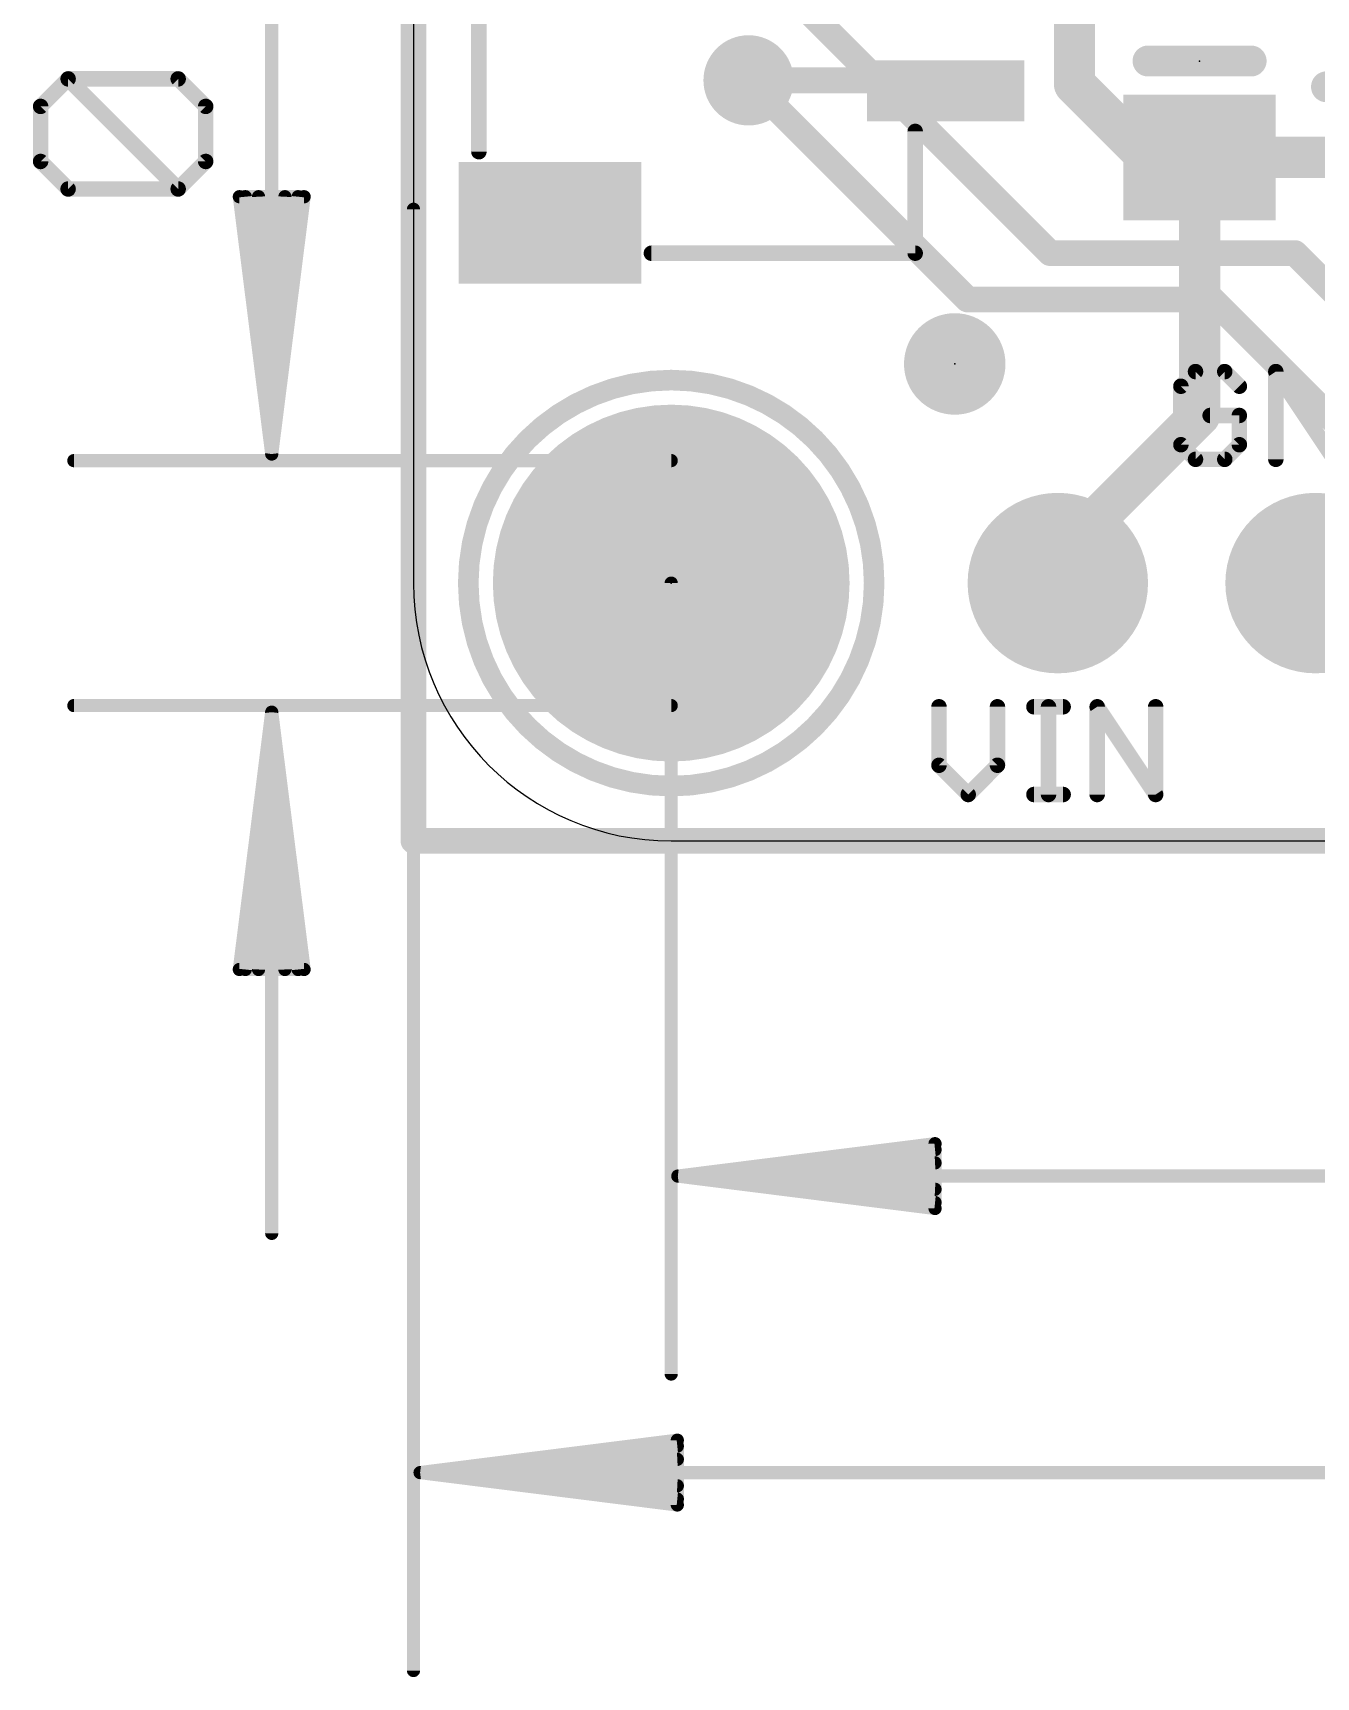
# Model space of a CAD drawing. Extents: x -3.8 to 34.1, y -8.2 to 17.9.
# Drawn here: x -3.75 to 8.9, y -8.24 to 7.96 of the extents above; entities that cross this region are included whole.
import ezdxf

# ---------------------------------------------------------------- set-up
doc = ezdxf.new("R2010")
doc.units = 0
for name, color, linetype in [('1', 12, 'CONTINUOUS'), ('16', 132, 'CONTINUOUS'), ('17', 110, 'CONTINUOUS'), ('18', 110, 'CONTINUOUS'), ('20', 53, 'CONTINUOUS'), ('21', 53, 'CONTINUOUS'), ('23', 53, 'CONTINUOUS'), ('47', 253, 'CONTINUOUS')]:
    doc.layers.add(name, color=color, linetype=linetype)

# ---------------------------------------------------------------- blocks, each defined once
blk = doc.blocks.new('RECT')
blk.add_solid([(-0.5, -0.5), (0.5, -0.5), (-0.5, 0.5), (0.5, 0.5)])
blk = doc.blocks.new('PIE')
at = {"const_width": 0.5}
blk.add_lwpolyline([(0, -0.25, 1), (0, 0.25, 1), (0, -0.25)], format="xyb", dxfattribs=at)
blk = doc.blocks.new('ROUNDP')
at = {"const_width": 0.5}
blk.add_lwpolyline([(0, -0.25, 1), (0, 0.25, 1), (0, -0.25)], format="xyb", dxfattribs=at)
blk = doc.blocks.new('ROUNDV')
at = {"const_width": 0.5}
blk.add_lwpolyline([(0, -0.25, 1), (0, 0.25, 1), (0, -0.25)], format="xyb", dxfattribs=at)

msp = doc.modelspace()

# ---------------------------------------------------------------- linework, layer by layer
at = {"layer": '1'}
for points, const_width in [([(0, 0), (0, 17.78)], 0.254), ([(6.5145, 8.8185), (6.5145, 7.4555)], 0.4064), ([(5.1415, 7.493), (3.302, 7.493)], 0.254), ([(5.2445, 7.39), (5.1415, 7.493)], 0.254), ([(7.2365, 6.7335), (6.5145, 7.4555)], 0.4064), ([(7.2365, 6.7335), (7.747, 6.7335)], 0.4064), ([(7.747, 4.191), (7.747, 6.7335)], 0.4064), ([(9.244, 6.7335), (7.747, 6.7335)], 0.4064), ([(6.35, 2.794), (7.747, 4.191)], 0.4064), ([(6.35, 2.54), (6.35, 2.794)], 0.4064), ([(25.4, 0), (0, 0)], 0.254)]:
    msp.add_lwpolyline(points, dxfattribs=dict(at, const_width=const_width))
for points, const_width in [([(3.302, 7.5565, 1), (3.302, 7.4295)], 0.127), ([(5.1864, 7.5379, 1), (5.0966, 7.4481)], 0.127), ([(5.1415, 7.4295, 1), (5.1415, 7.5565)], 0.127), ([(6.5863, 7.5273, 1), (6.4427, 7.3837)], 0.2032), ([(5.1996, 7.3451, 1), (5.2894, 7.4349)], 0.127), ([(6.4129, 7.4555, 1), (6.6161, 7.4555)], 0.2032), ([(7.2365, 6.8351, 1), (7.2365, 6.6319)], 0.2032), ([(7.1647, 6.6617, 1), (7.3083, 6.8053)], 0.2032), ([(7.8486, 6.7335, 1), (7.6454, 6.7335)], 0.2032), ([(7.747, 6.8351, 1), (7.747, 6.6319)], 0.2032), ([(7.747, 6.6319, 1), (7.747, 6.8351)], 0.2032), ([(7.8188, 4.1192, 1), (7.6752, 4.2628)], 0.2032), ([(7.6454, 4.191, 1), (7.8486, 4.191)], 0.2032), ([(6.4516, 2.794, 1), (6.2484, 2.794)], 0.2032), ([(6.2782, 2.8658, 1), (6.4218, 2.7222)], 0.2032), ([(6.2484, 2.54, 1), (6.4516, 2.54)], 0.2032), ([(0, 0.0635, 1), (0, -0.0635)], 0.127), ([(-0.0635, 0, 1), (0.0635, 0)], 0.127)]:
    msp.add_lwpolyline(points, format="xyb", dxfattribs=dict(at, const_width=const_width))
at = {"layer": '16', "const_width": 0.254}
for points in [[(0, 0), (0, 17.78)], [(3.302, 8.763), (6.2738, 5.7912)], [(3.302, 7.493), (5.461, 5.334)], [(6.2738, 5.7912), (8.6868, 5.7912)], [(10.6045, 3.8735), (8.6868, 5.7912)], [(7.874, 5.334), (5.461, 5.334)], [(10.668, 2.54), (7.874, 5.334)], [(25.4, 0), (0, 0)]]:
    msp.add_lwpolyline(points, dxfattribs=at)
at = {"layer": '16', "const_width": 0.127}
for points in [[(3.3469, 7.5379, 1), (3.2571, 7.4481)], [(6.2738, 5.8547, 1), (6.2738, 5.7277)], [(6.2289, 5.7463, 1), (6.3187, 5.8361)], [(8.7317, 5.8361, 1), (8.6419, 5.7463)], [(8.6868, 5.7277, 1), (8.6868, 5.8547)], [(5.461, 5.3975, 1), (5.461, 5.2705)], [(5.4161, 5.2891, 1), (5.5059, 5.3789)], [(7.9189, 5.3789, 1), (7.8291, 5.2891)], [(7.874, 5.2705, 1), (7.874, 5.3975)], [(0, 0.0635, 1), (0, -0.0635)], [(-0.0635, 0, 1), (0.0635, 0)]]:
    msp.add_lwpolyline(points, format="xyb", dxfattribs=at)
at = {"layer": '20'}
for p, q in [((0, 15.24), (0, 2.54)), ((2.54, 0), (22.86, 0))]:
    msp.add_line(p, q, dxfattribs=at)
msp.add_arc((2.54, 2.54), 2.54, 180, 270, dxfattribs=at)
at = {"layer": '21'}
for points, const_width in [([(0.6445, 10.99), (0.6445, 6.79)], 0.1524), ([(7.239, 7.6835), (8.255, 7.6835)], 0.3048), ([(8.998, 7.4295), (9.798, 7.4295)], 0.3048), ([(4.9445, 6.99), (4.9445, 5.79)], 0.1524), ([(4.9445, 5.79), (2.3445, 5.79)], 0.1524), ([(7.707, 4.6235), (7.5629, 4.4795)], 0.1524), ([(7.9951, 4.6235), (7.707, 4.6235)], 0.1524), ([(8.1391, 4.4795), (7.9951, 4.6235)], 0.1524), ([(8.4984, 3.7592), (8.4984, 4.6235)], 0.1524), ([(8.4984, 4.6235), (9.0747, 3.7592)], 0.1524), ([(7.5629, 4.4795), (7.5629, 3.9033)], 0.1524), ([(8.1391, 4.1914), (7.851, 4.1914)], 0.1524), ([(8.1391, 3.9033), (8.1391, 4.1914)], 0.1524), ([(7.5629, 3.9033), (7.707, 3.7592)], 0.1524), ([(7.9951, 3.7592), (8.1391, 3.9033)], 0.1524), ([(7.707, 3.7592), (7.9951, 3.7592)], 0.1524), ([(5.1788, 1.3215), (5.1788, 0.7453)], 0.1524), ([(5.7551, 0.7453), (5.7551, 1.3215)], 0.1524), ([(6.1144, 1.3215), (6.4025, 1.3215)], 0.1524), ([(6.2584, 0.4572), (6.2584, 1.3215)], 0.1524), ([(6.738, 0.4572), (6.738, 1.3215)], 0.1524), ([(6.738, 1.3215), (7.3143, 0.4572)], 0.1524), ([(7.3143, 0.4572), (7.3143, 1.3215)], 0.1524), ([(5.1788, 0.7453), (5.467, 0.4572)], 0.1524), ([(5.467, 0.4572), (5.7551, 0.7453)], 0.1524), ([(6.1144, 0.4572), (6.4025, 0.4572)], 0.1524)]:
    msp.add_lwpolyline(points, dxfattribs=dict(at, const_width=const_width))
for points, const_width in [([(7.239, 7.7597, 1), (7.239, 7.6073)], 0.1524), ([(8.255, 7.6073, 1), (8.255, 7.7597)], 0.1524), ([(8.998, 7.5057, 1), (8.998, 7.3533)], 0.1524), ([(4.9826, 6.99, 1), (4.9064, 6.99)], 0.0762), ([(0.6064, 6.79, 1), (0.6826, 6.79)], 0.0762), ([(2.3445, 5.8281, 1), (2.3445, 5.7519)], 0.0762), ([(4.9445, 5.7519, 1), (4.9445, 5.8281)], 0.0762), ([(4.9064, 5.79, 1), (4.9826, 5.79)], 0.0762), ([(7.707, 4.6616, 1), (7.707, 4.5854)], 0.0762), ([(7.7339, 4.5966, 1), (7.68, 4.6505)], 0.0762), ([(8.022, 4.6505, 1), (7.9681, 4.5966)], 0.0762), ([(7.9951, 4.5854, 1), (7.9951, 4.6616)], 0.0762), ([(8.5301, 4.6447, 1), (8.4667, 4.6024)], 0.0762), ([(8.5365, 4.6235, 1), (8.4603, 4.6235)], 0.0762), ([(2.54, 0.54, 1), (2.54, 4.54, 1), (2.54, 0.54)], 0.2032), ([(7.601, 4.4795, 1), (7.5248, 4.4795)], 0.0762), ([(7.536, 4.5064, 1), (7.5899, 4.4525)], 0.0762), ([(8.1122, 4.4525, 1), (8.1661, 4.5064)], 0.0762), ([(7.851, 4.2295, 1), (7.851, 4.1533)], 0.0762), ([(8.1772, 4.1914, 1), (8.101, 4.1914)], 0.0762), ([(8.1391, 4.1533, 1), (8.1391, 4.2295)], 0.0762), ([(7.5899, 3.9302, 1), (7.536, 3.8763)], 0.0762), ([(7.5248, 3.9033, 1), (7.601, 3.9033)], 0.0762), ([(8.101, 3.9033, 1), (8.1772, 3.9033)], 0.0762), ([(8.1661, 3.8763, 1), (8.1122, 3.9302)], 0.0762), ([(7.707, 3.7973, 1), (7.707, 3.7211)], 0.0762), ([(7.68, 3.7323, 1), (7.7339, 3.7861)], 0.0762), ([(7.9681, 3.7861, 1), (8.022, 3.7323)], 0.0762), ([(7.9951, 3.7211, 1), (7.9951, 3.7973)], 0.0762), ([(8.4603, 3.7592, 1), (8.5365, 3.7592)], 0.0762), ([(5.2169, 1.3215, 1), (5.1407, 1.3215)], 0.0762), ([(5.7932, 1.3215, 1), (5.717, 1.3215)], 0.0762), ([(6.1144, 1.3596, 1), (6.1144, 1.2834)], 0.0762), ([(6.2965, 1.3215, 1), (6.2203, 1.3215)], 0.0762), ([(6.4025, 1.2834, 1), (6.4025, 1.3596)], 0.0762), ([(6.7697, 1.3427, 1), (6.7063, 1.3004)], 0.0762), ([(6.7761, 1.3215, 1), (6.6999, 1.3215)], 0.0762), ([(7.3524, 1.3215, 1), (7.2762, 1.3215)], 0.0762), ([(5.2058, 0.7723, 1), (5.1519, 0.7184)], 0.0762), ([(5.782, 0.7184, 1), (5.7281, 0.7723)], 0.0762), ([(5.1407, 0.7453, 1), (5.2169, 0.7453)], 0.0762), ([(5.717, 0.7453, 1), (5.7932, 0.7453)], 0.0762), ([(5.44, 0.4841, 1), (5.4939, 0.4303)], 0.0762), ([(5.44, 0.4303, 1), (5.4939, 0.4841)], 0.0762), ([(6.1144, 0.4953, 1), (6.1144, 0.4191)], 0.0762), ([(6.2203, 0.4572, 1), (6.2965, 0.4572)], 0.0762), ([(6.4025, 0.4191, 1), (6.4025, 0.4953)], 0.0762), ([(6.6999, 0.4572, 1), (6.7761, 0.4572)], 0.0762), ([(7.2762, 0.4572, 1), (7.3524, 0.4572)], 0.0762), ([(7.2826, 0.4361, 1), (7.346, 0.4783)], 0.0762)]:
    msp.add_lwpolyline(points, format="xyb", dxfattribs=dict(at, const_width=const_width))
at = {"layer": '23'}
for p in [(7.747, 7.6835), (5.334, 4.699), (2.54, 2.54)]:
    msp.add_point(p, dxfattribs=at)
at = {"layer": '47'}
for points, const_width in [([(-1.397, 3.8115), (-1.397, 11.3093)], 0.13), ([(-3.6747, 7.2362), (-3.4035, 7.5074)], 0.1524), ([(-3.4035, 7.5074), (-2.3189, 7.5074)], 0.1524), ([(-2.3189, 6.4227), (-3.4035, 7.5074)], 0.1524), ([(-2.3189, 7.5074), (-2.0477, 7.2362)], 0.1524), ([(-3.6747, 6.6939), (-3.6747, 7.2362)], 0.1524), ([(-2.0477, 7.2362), (-2.0477, 6.6939)], 0.1524), ([(-3.4035, 6.4227), (-3.6747, 6.6939)], 0.1524), ([(-2.0477, 6.6939), (-2.3189, 6.4227)], 0.1524), ([(-2.3189, 6.4227), (-3.4035, 6.4227)], 0.1524), ([(-1.397, 3.8115), (-1.7162, 6.3465)], 0.13), ([(-1.7162, 6.3465), (-1.0778, 6.3465)], 0.13), ([(-1.397, 3.8115), (-1.657, 6.3465)], 0.13), ([(-1.397, 3.8115), (-1.527, 6.3465)], 0.13), ([(-1.0778, 6.3465), (-1.397, 3.8115)], 0.13), ([(-1.267, 6.3465), (-1.397, 3.8115)], 0.13), ([(-1.137, 6.3465), (-1.397, 3.8115)], 0.13), ([(0, 6.223), (0, -8.173)], 0.13), ([(2.54, 3.7465), (-3.347, 3.7465)], 0.13), ([(2.54, 2.54), (2.54, -5.252)], 0.13), ([(2.54, 1.3335), (-3.347, 1.3335)], 0.13), ([(-1.397, 1.2685), (-1.7162, -1.2665)], 0.13), ([(-1.397, 1.2685), (-1.657, -1.2665)], 0.13), ([(-1.397, 1.2685), (-1.527, -1.2665)], 0.13), ([(-1.397, 1.2685), (-1.397, -3.8665)], 0.13), ([(-1.0778, -1.2665), (-1.397, 1.2685)], 0.13), ([(-1.267, -1.2665), (-1.397, 1.2685)], 0.13), ([(-1.137, -1.2665), (-1.397, 1.2685)], 0.13), ([(-1.7162, -1.2665), (-1.0778, -1.2665)], 0.13), ([(2.605, -3.302), (5.14, -2.9828)], 0.13), ([(2.605, -3.302), (5.14, -3.042)], 0.13), ([(5.14, -2.9828), (5.14, -3.6212)], 0.13), ([(2.605, -3.302), (5.14, -3.172)], 0.13), ([(22.795, -3.302), (2.605, -3.302)], 0.13), ([(5.14, -3.6212), (2.605, -3.302)], 0.13), ([(5.14, -3.432), (2.605, -3.302)], 0.13), ([(5.14, -3.562), (2.605, -3.302)], 0.13), ([(0.065, -6.223), (2.6, -5.9038)], 0.13), ([(0.065, -6.223), (2.6, -5.963)], 0.13), ([(2.6, -5.9038), (2.6, -6.5422)], 0.13), ([(0.065, -6.223), (2.6, -6.093)], 0.13), ([(25.335, -6.223), (0.065, -6.223)], 0.13), ([(2.6, -6.5422), (0.065, -6.223)], 0.13), ([(2.6, -6.353), (0.065, -6.223)], 0.13), ([(2.6, -6.483), (0.065, -6.223)], 0.13)]:
    msp.add_lwpolyline(points, dxfattribs=dict(at, const_width=const_width))
for points, const_width in [([(-3.3766, 7.5343, 1), (-3.4305, 7.4804)], 0.0762), ([(-3.4035, 7.5455, 1), (-3.4035, 7.4693)], 0.0762), ([(-3.3766, 7.4804, 1), (-3.4305, 7.5343)], 0.0762), ([(-2.2919, 7.5343, 1), (-2.3458, 7.4804)], 0.0762), ([(-2.3189, 7.4693, 1), (-2.3189, 7.5455)], 0.0762), ([(-3.6366, 7.2362, 1), (-3.7128, 7.2362)], 0.0762), ([(-3.7016, 7.2631, 1), (-3.6477, 7.2093)], 0.0762), ([(-2.0096, 7.2362, 1), (-2.0858, 7.2362)], 0.0762), ([(-2.0746, 7.2093, 1), (-2.0208, 7.2631)], 0.0762), ([(-3.6477, 6.7208, 1), (-3.7016, 6.6669)], 0.0762), ([(-3.7128, 6.6939, 1), (-3.6366, 6.6939)], 0.0762), ([(-2.0858, 6.6939, 1), (-2.0096, 6.6939)], 0.0762), ([(-2.0208, 6.6669, 1), (-2.0746, 6.7208)], 0.0762), ([(-3.4035, 6.4608, 1), (-3.4035, 6.3846)], 0.0762), ([(-3.4305, 6.3958, 1), (-3.3766, 6.4496)], 0.0762), ([(-2.3458, 6.4496, 1), (-2.2919, 6.3958)], 0.0762), ([(-2.3458, 6.3958, 1), (-2.2919, 6.4496)], 0.0762), ([(-2.3189, 6.3846, 1), (-2.3189, 6.4608)], 0.0762), ([(-1.684, 6.3506, 1), (-1.7485, 6.3424)], 0.065), ([(-1.7162, 6.379, 1), (-1.7162, 6.314)], 0.065), ([(-1.6247, 6.3498, 1), (-1.6893, 6.3432)], 0.065), ([(-1.4945, 6.3482, 1), (-1.5595, 6.3448)], 0.065), ([(-1.2345, 6.3448, 1), (-1.2995, 6.3482)], 0.065), ([(-1.1047, 6.3432, 1), (-1.1693, 6.3498)], 0.065), ([(-1.0455, 6.3424, 1), (-1.11, 6.3506)], 0.065), ([(-1.0778, 6.314, 1), (-1.0778, 6.379)], 0.065), ([(0.0325, 6.223, 1), (-0.0325, 6.223)], 0.065), ([(-3.347, 3.779, 1), (-3.347, 3.714)], 0.065), ([(-1.4292, 3.8156, 1), (-1.3648, 3.8074)], 0.065), ([(-1.4293, 3.8148, 1), (-1.3647, 3.8082)], 0.065), ([(-1.4295, 3.8098, 1), (-1.3645, 3.8132)], 0.065), ([(-1.4295, 3.8132, 1), (-1.3645, 3.8098)], 0.065), ([(-1.4295, 3.8115, 1), (-1.3645, 3.8115)], 0.065), ([(-1.4293, 3.8082, 1), (-1.3647, 3.8148)], 0.065), ([(-1.4292, 3.8074, 1), (-1.3648, 3.8156)], 0.065), ([(2.54, 3.714, 1), (2.54, 3.779)], 0.065), ([(2.5725, 2.54, 1), (2.5075, 2.54)], 0.065), ([(-3.347, 1.366, 1), (-3.347, 1.301)], 0.065), ([(-1.3645, 1.2685, 1), (-1.4295, 1.2685)], 0.065), ([(-1.3648, 1.2726, 1), (-1.4292, 1.2644)], 0.065), ([(-1.3645, 1.2668, 1), (-1.4295, 1.2702)], 0.065), ([(-1.3645, 1.2702, 1), (-1.4295, 1.2668)], 0.065), ([(-1.3647, 1.2718, 1), (-1.4293, 1.2652)], 0.065), ([(-1.3647, 1.2652, 1), (-1.4293, 1.2718)], 0.065), ([(-1.3648, 1.2644, 1), (-1.4292, 1.2726)], 0.065), ([(2.54, 1.301, 1), (2.54, 1.366)], 0.065), ([(-1.7485, -1.2624, 1), (-1.684, -1.2706)], 0.065), ([(-1.7162, -1.234, 1), (-1.7162, -1.299)], 0.065), ([(-1.6893, -1.2632, 1), (-1.6247, -1.2698)], 0.065), ([(-1.5595, -1.2648, 1), (-1.4945, -1.2682)], 0.065), ([(-1.2995, -1.2682, 1), (-1.2345, -1.2648)], 0.065), ([(-1.1693, -1.2698, 1), (-1.1047, -1.2632)], 0.065), ([(-1.11, -1.2706, 1), (-1.0455, -1.2624)], 0.065), ([(-1.0778, -1.299, 1), (-1.0778, -1.234)], 0.065), ([(5.1725, -2.9828, 1), (5.1075, -2.9828)], 0.065), ([(5.1441, -3.015, 1), (5.1359, -2.9505)], 0.065), ([(5.1433, -3.0743, 1), (5.1367, -3.0097)], 0.065), ([(2.605, -3.2695, 1), (2.605, -3.3345)], 0.065), ([(2.6091, -3.2698, 1), (2.6009, -3.3342)], 0.065), ([(2.6033, -3.2695, 1), (2.6067, -3.3345)], 0.065), ([(2.6067, -3.2695, 1), (2.6033, -3.3345)], 0.065), ([(2.6083, -3.2697, 1), (2.6017, -3.3343)], 0.065), ([(2.6017, -3.2697, 1), (2.6083, -3.3343)], 0.065), ([(2.6009, -3.2698, 1), (2.6091, -3.3342)], 0.065), ([(5.1417, -3.2045, 1), (5.1383, -3.1395)], 0.065), ([(5.1383, -3.4645, 1), (5.1417, -3.3995)], 0.065), ([(5.1359, -3.6535, 1), (5.1441, -3.589)], 0.065), ([(5.1367, -3.5943, 1), (5.1433, -3.5297)], 0.065), ([(5.1075, -3.6212, 1), (5.1725, -3.6212)], 0.065), ([(-1.4295, -3.8665, 1), (-1.3645, -3.8665)], 0.065), ([(2.5075, -5.252, 1), (2.5725, -5.252)], 0.065), ([(2.6325, -5.9038, 1), (2.5675, -5.9038)], 0.065), ([(2.6041, -5.936, 1), (2.5959, -5.8715)], 0.065), ([(2.6033, -5.9953, 1), (2.5967, -5.9307)], 0.065), ([(2.6017, -6.1255, 1), (2.5983, -6.0605)], 0.065), ([(0.065, -6.1905, 1), (0.065, -6.2555)], 0.065), ([(0.0691, -6.1908, 1), (0.0609, -6.2552)], 0.065), ([(0.0633, -6.1905, 1), (0.0667, -6.2555)], 0.065), ([(0.0667, -6.1905, 1), (0.0633, -6.2555)], 0.065), ([(0.0683, -6.1907, 1), (0.0617, -6.2553)], 0.065), ([(0.0617, -6.1907, 1), (0.0683, -6.2553)], 0.065), ([(0.0609, -6.1908, 1), (0.0691, -6.2552)], 0.065), ([(2.5983, -6.3855, 1), (2.6017, -6.3205)], 0.065), ([(2.5959, -6.5745, 1), (2.6041, -6.51)], 0.065), ([(2.5967, -6.5153, 1), (2.6033, -6.4507)], 0.065), ([(2.5675, -6.5422, 1), (2.6325, -6.5422)], 0.065), ([(-0.0325, -8.173, 1), (0.0325, -8.173)], 0.065)]:
    msp.add_lwpolyline(points, format="xyb", dxfattribs=dict(at, const_width=const_width))

# ---------------------------------------------------------------- block references
at = {"layer": '1'}
for p, xscale, yscale in [((5.2445, 7.39), 1.55, 0.6), ((1.3445, 6.09), 1.8, 1.2)]:
    msp.add_blockref('RECT', p, dxfattribs=dict(at, xscale=xscale, yscale=yscale))
at = {"layer": '1', "xscale": 1.24, "yscale": 1.5, "rotation": 90}
msp.add_blockref('RECT', (7.747, 6.7335), dxfattribs=at)
at = {"layer": '1'}
msp.add_blockref('PIE', (5.334, 4.699), dxfattribs=at)
at = {"layer": '17', "xscale": 3.516, "yscale": 3.516}
msp.add_blockref('ROUNDP', (2.54, 2.54), dxfattribs=at)
msp.add_blockref('ROUNDP', (2.54, 2.54), dxfattribs=at)
at = {"layer": '17', "xscale": 1.778, "yscale": 1.778, "rotation": 90}
for p in [(6.35, 2.54), (6.35, 2.54), (8.89, 2.54), (8.89, 2.54)]:
    msp.add_blockref('ROUNDP', p, dxfattribs=at)
at = {"layer": '18', "xscale": 0.889, "yscale": 0.889}
msp.add_blockref('ROUNDV', (3.302, 7.493), dxfattribs=at)
msp.add_blockref('ROUNDV', (3.302, 7.493), dxfattribs=at)

doc.saveas('drawing.dxf')
